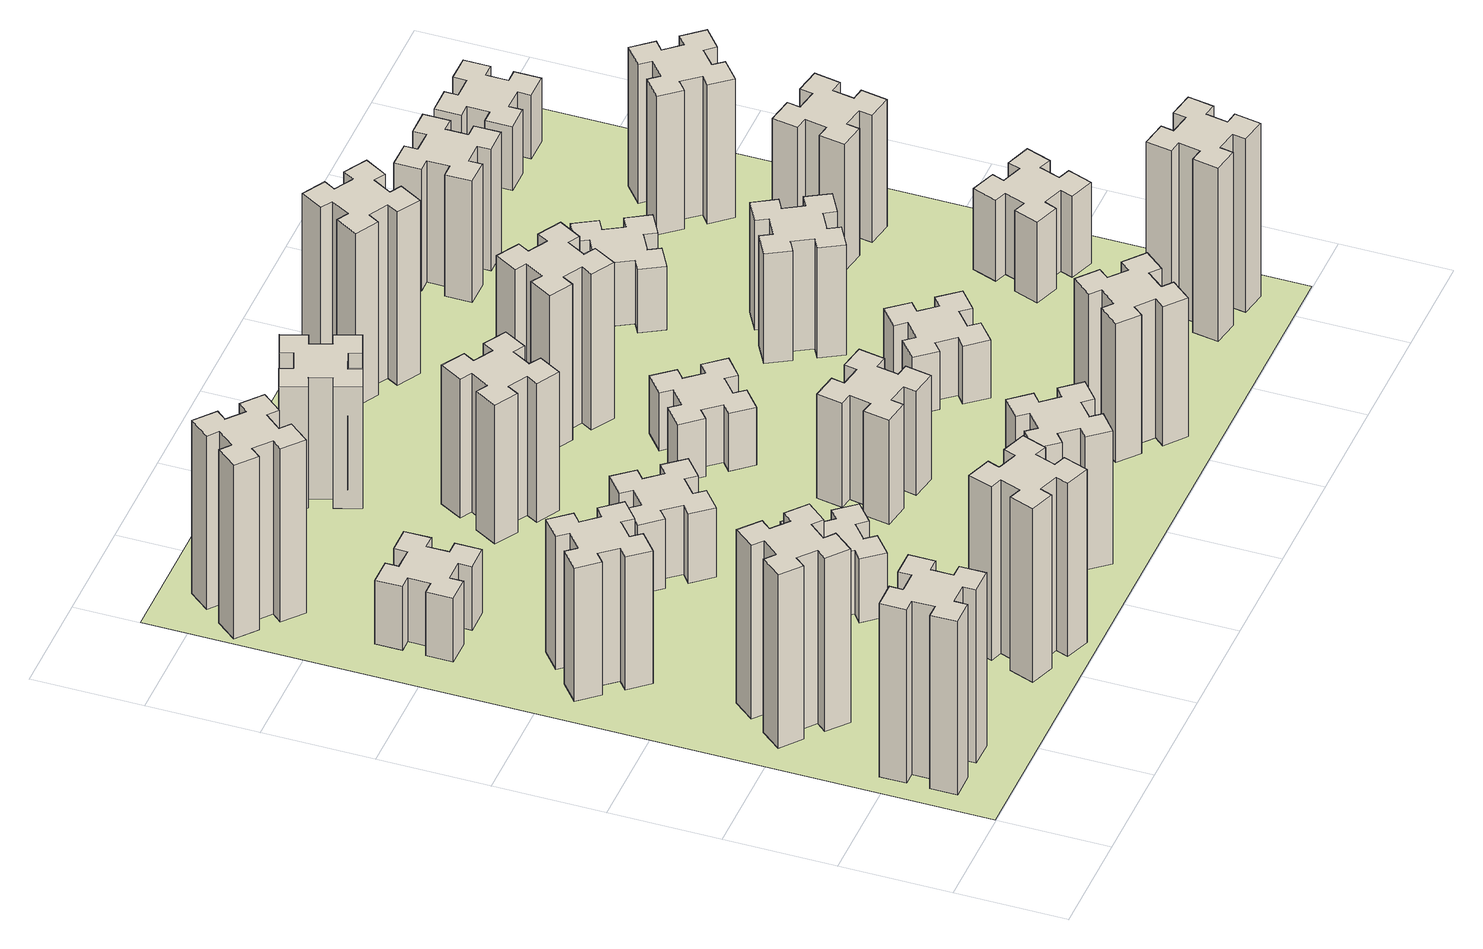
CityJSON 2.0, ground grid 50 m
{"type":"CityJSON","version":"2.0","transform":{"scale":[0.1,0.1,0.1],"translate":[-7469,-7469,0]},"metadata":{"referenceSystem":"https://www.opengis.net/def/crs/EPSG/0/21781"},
"CityObjects":{
"building1":{"type":"Building","attributes":{"class":"1000","function":"1000","usage":"1000","yearOfConstruction":2016,"roofType":"1000","measuredHeight":90,"storeysAboveGround":30,"storeysBelowGround":0},"geometry":[{"type":"Solid","lod":"1","boundaries":[[[[0,1,2,3,4,5,6,7,8,9,10,11,12,13,14,15,16,17,18,19]],[[17,16,20,21]],[[16,15,22,20]],[[15,14,23,22]],[[14,13,24,23]],[[13,12,25,24]],[[12,11,26,25]],[[11,10,27,26]],[[10,9,28,27]],[[9,8,29,28]],[[8,7,30,29]],[[7,6,31,30]],[[6,5,32,31]],[[5,4,33,32]],[[4,3,34,33]],[[3,2,35,34]],[[2,1,36,35]],[[1,0,37,36]],[[0,19,38,37]],[[19,18,39,38]],[[18,17,21,39]],[[24,25,26,27,28,29,30,31,32,33,34,35,36,37,38,39,21,20,22,23]]]]}]},
"building2":{"type":"Building","attributes":{"class":"1000","function":"1000","usage":"1000","yearOfConstruction":2016,"roofType":"1000","measuredHeight":90,"storeysAboveGround":30,"storeysBelowGround":0},"geometry":[{"type":"Solid","lod":"1","boundaries":[[[[40,41,42,43,44,45,46,47,48,49,50,51,52,53,54,55,56,57,58,59]],[[57,56,60,61]],[[56,55,62,60]],[[55,54,63,62]],[[54,53,64,63]],[[53,52,65,64]],[[52,51,66,65]],[[51,50,67,66]],[[50,49,68,67]],[[49,48,69,68]],[[48,47,70,69]],[[47,46,71,70]],[[46,45,72,71]],[[45,44,73,72]],[[44,43,74,73]],[[43,42,75,74]],[[42,41,76,75]],[[41,40,77,76]],[[40,59,78,77]],[[59,58,79,78]],[[58,57,61,79]],[[64,65,66,67,68,69,70,71,72,73,74,75,76,77,78,79,61,60,62,63]]]]}]},
"building3":{"type":"Building","attributes":{"class":"1000","function":"1000","usage":"1000","yearOfConstruction":2016,"roofType":"1000","measuredHeight":69,"storeysAboveGround":30,"storeysBelowGround":0},"geometry":[{"type":"Solid","lod":"1","boundaries":[[[[80,81,82,83,84,85,86,87,88,89,90,91,92,93,94,95,96,97,98,99]],[[97,96,100,101]],[[96,95,102,100]],[[95,94,103,102]],[[94,93,104,103]],[[93,92,105,104]],[[92,91,106,105]],[[91,90,107,106]],[[90,89,108,107]],[[89,88,109,108]],[[88,87,110,109]],[[87,86,111,110]],[[86,85,112,111]],[[85,84,113,112]],[[84,83,114,113]],[[83,82,115,114]],[[82,81,116,115]],[[81,80,117,116]],[[80,99,118,117]],[[99,98,119,118]],[[98,97,101,119]],[[104,105,106,107,108,109,110,111,112,113,114,115,116,117,118,119,101,100,102,103]]]]}]},
"building4":{"type":"Building","attributes":{"class":"1000","function":"1000","usage":"1000","yearOfConstruction":2016,"roofType":"1000","measuredHeight":33,"storeysAboveGround":30,"storeysBelowGround":0},"geometry":[{"type":"Solid","lod":"1","boundaries":[[[[120,121,122,123,124,125,126,127,128,129,130,131,132,133,134,135,136,137,138,139]],[[137,136,140,141]],[[136,135,142,140]],[[135,134,143,142]],[[134,133,144,143]],[[133,132,145,144]],[[132,131,146,145]],[[131,130,147,146]],[[130,129,148,147]],[[129,128,149,148]],[[128,127,150,149]],[[127,126,151,150]],[[126,125,152,151]],[[125,124,153,152]],[[124,123,154,153]],[[123,122,155,154]],[[122,121,156,155]],[[121,120,157,156]],[[120,139,158,157]],[[139,138,159,158]],[[138,137,141,159]],[[144,145,146,147,148,149,150,151,152,153,154,155,156,157,158,159,141,140,142,143]]]]}]},
"building5":{"type":"Building","attributes":{"class":"1000","function":"1000","usage":"1000","yearOfConstruction":2016,"roofType":"1000","measuredHeight":90,"storeysAboveGround":30,"storeysBelowGround":0},"geometry":[{"type":"Solid","lod":"1","boundaries":[[[[160,161,162,163,164,165,166,167,168,169,170,171,172,173,174,175,176,177,178,179]],[[177,176,180,181]],[[176,175,182,180]],[[175,174,183,182]],[[174,173,184,183]],[[173,172,185,184]],[[172,171,186,185]],[[171,170,187,186]],[[170,169,188,187]],[[169,168,189,188]],[[168,167,190,189]],[[167,166,191,190]],[[166,165,192,191]],[[165,164,193,192]],[[164,163,194,193]],[[163,162,195,194]],[[162,161,196,195]],[[161,160,197,196]],[[160,179,198,197]],[[179,178,199,198]],[[178,177,181,199]],[[184,185,186,187,188,189,190,191,192,193,194,195,196,197,198,199,181,180,182,183]]]]}]},
"building6":{"type":"Building","attributes":{"class":"1000","function":"1000","usage":"1000","yearOfConstruction":2016,"roofType":"1000","measuredHeight":90,"storeysAboveGround":30,"storeysBelowGround":0},"geometry":[{"type":"Solid","lod":"1","boundaries":[[[[200,201,202,203,204,205,206,207,208,209,210,211,212,213,214,215,216,217,218,219]],[[217,216,220,221]],[[216,215,222,220]],[[215,214,223,222]],[[214,213,224,223]],[[213,212,225,224]],[[212,211,226,225]],[[211,210,227,226]],[[210,209,228,227]],[[209,208,229,228]],[[208,207,230,229]],[[207,206,231,230]],[[206,205,232,231]],[[205,204,233,232]],[[204,203,234,233]],[[203,202,235,234]],[[202,201,236,235]],[[201,200,237,236]],[[200,219,238,237]],[[219,218,239,238]],[[218,217,221,239]],[[224,225,226,227,228,229,230,231,232,233,234,235,236,237,238,239,221,220,222,223]]]]}]},
"building7":{"type":"Building","attributes":{"class":"1000","function":"1000","usage":"1000","yearOfConstruction":2016,"roofType":"1000","measuredHeight":33,"storeysAboveGround":30,"storeysBelowGround":0},"geometry":[{"type":"Solid","lod":"1","boundaries":[[[[240,241,242,243,244,245,246,247,248,249,250,251,252,253,254,255,256,257,258,259]],[[257,256,260,261]],[[256,255,262,260]],[[255,254,263,262]],[[254,253,264,263]],[[253,252,265,264]],[[252,251,266,265]],[[251,250,267,266]],[[250,249,268,267]],[[249,248,269,268]],[[248,247,270,269]],[[247,246,271,270]],[[246,245,272,271]],[[245,244,273,272]],[[244,243,274,273]],[[243,242,275,274]],[[242,241,276,275]],[[241,240,277,276]],[[240,259,278,277]],[[259,258,279,278]],[[258,257,261,279]],[[264,265,266,267,268,269,270,271,272,273,274,275,276,277,278,279,261,260,262,263]]]]}]},
"building8":{"type":"Building","attributes":{"class":"1000","function":"1000","usage":"1000","yearOfConstruction":2016,"roofType":"1000","measuredHeight":36,"storeysAboveGround":30,"storeysBelowGround":0},"geometry":[{"type":"Solid","lod":"1","boundaries":[[[[280,281,282,283,284,285,286,287,288,289,290,291,292,293,294,295,296,297,298,299]],[[297,296,300,301]],[[296,295,302,300]],[[295,294,303,302]],[[294,293,304,303]],[[293,292,305,304]],[[292,291,306,305]],[[291,290,307,306]],[[290,289,308,307]],[[289,288,309,308]],[[288,287,310,309]],[[287,286,311,310]],[[286,285,312,311]],[[285,284,313,312]],[[284,283,314,313]],[[283,282,315,314]],[[282,281,316,315]],[[281,280,317,316]],[[280,299,318,317]],[[299,298,319,318]],[[298,297,301,319]],[[304,305,306,307,308,309,310,311,312,313,314,315,316,317,318,319,301,300,302,303]]]]}]},
"building9":{"type":"Building","attributes":{"class":"1000","function":"1000","usage":"1000","yearOfConstruction":2016,"roofType":"1000","measuredHeight":69,"storeysAboveGround":30,"storeysBelowGround":0},"geometry":[{"type":"Solid","lod":"1","boundaries":[[[[320,321,322,323,324,325,326,327,328,329,330,331,332,333,334,335,336,337,338,339]],[[337,336,340,341]],[[336,335,342,340]],[[335,334,343,342]],[[334,333,344,343]],[[333,332,345,344]],[[332,331,346,345]],[[331,330,347,346]],[[330,329,348,347]],[[329,328,349,348]],[[328,327,350,349]],[[327,326,351,350]],[[326,325,352,351]],[[325,324,353,352]],[[324,323,354,353]],[[323,322,355,354]],[[322,321,356,355]],[[321,320,357,356]],[[320,339,358,357]],[[339,338,359,358]],[[338,337,341,359]],[[344,345,346,347,348,349,350,351,352,353,354,355,356,357,358,359,341,340,342,343]]]]}]},
"building10":{"type":"Building","attributes":{"class":"1000","function":"1000","usage":"1000","yearOfConstruction":2016,"roofType":"1000","measuredHeight":72,"storeysAboveGround":30,"storeysBelowGround":0},"geometry":[{"type":"Solid","lod":"1","boundaries":[[[[360,361,362,363,364,365,366,367,368,369,370,371,372,373,374,375,376,377,378,379]],[[377,376,380,381]],[[376,375,382,380]],[[375,374,383,382]],[[374,373,384,383]],[[373,372,385,384]],[[372,371,386,385]],[[371,370,387,386]],[[370,369,388,387]],[[369,368,389,388]],[[368,367,390,389]],[[367,366,391,390]],[[366,365,392,391]],[[365,364,393,392]],[[364,363,394,393]],[[363,362,395,394]],[[362,361,396,395]],[[361,360,397,396]],[[360,379,398,397]],[[379,378,399,398]],[[378,377,381,399]],[[384,385,386,387,388,389,390,391,392,393,394,395,396,397,398,399,381,380,382,383]]]]}]},
"building11":{"type":"Building","attributes":{"class":"1000","function":"1000","usage":"1000","yearOfConstruction":2016,"roofType":"1000","measuredHeight":63,"storeysAboveGround":30,"storeysBelowGround":0},"geometry":[{"type":"Solid","lod":"1","boundaries":[[[[400,401,402,403,404,405,406,407,408,409,410,411,412,413,414,415,416,417,418,419]],[[417,416,420,421]],[[416,415,422,420]],[[415,414,423,422]],[[414,413,424,423]],[[413,412,425,424]],[[412,411,426,425]],[[411,410,427,426]],[[410,409,428,427]],[[409,408,429,428]],[[408,407,430,429]],[[407,406,431,430]],[[406,405,432,431]],[[405,404,433,432]],[[404,403,434,433]],[[403,402,435,434]],[[402,401,436,435]],[[401,400,437,436]],[[400,419,438,437]],[[419,418,439,438]],[[418,417,421,439]],[[424,425,426,427,428,429,430,431,432,433,434,435,436,437,438,439,421,420,422,423]]]]}]},
"building12":{"type":"Building","attributes":{"class":"1000","function":"1000","usage":"1000","yearOfConstruction":2016,"roofType":"1000","measuredHeight":54,"storeysAboveGround":30,"storeysBelowGround":0},"geometry":[{"type":"Solid","lod":"1","boundaries":[[[[440,441,442,443,444,445,446,447,448,449,450,451,452,453,454,455,456,457,458,459]],[[457,456,460,461]],[[456,455,462,460]],[[455,454,463,462]],[[454,453,464,463]],[[453,452,465,464]],[[452,451,466,465]],[[451,450,467,466]],[[450,449,468,467]],[[449,448,469,468]],[[448,447,470,469]],[[447,446,471,470]],[[446,445,472,471]],[[445,444,473,472]],[[444,443,474,473]],[[443,442,475,474]],[[442,441,476,475]],[[441,440,477,476]],[[440,459,478,477]],[[459,458,479,478]],[[458,457,461,479]],[[464,465,466,467,468,469,470,471,472,473,474,475,476,477,478,479,461,460,462,463]]]]}]},
"building13":{"type":"Building","attributes":{"class":"1000","function":"1000","usage":"1000","yearOfConstruction":2016,"roofType":"1000","measuredHeight":30,"storeysAboveGround":30,"storeysBelowGround":0},"geometry":[{"type":"Solid","lod":"1","boundaries":[[[[480,481,482,483,484,485,486,487,488,489,490,491,492,493,494,495,496,497,498,499]],[[497,496,500,501]],[[496,495,502,500]],[[495,494,503,502]],[[494,493,504,503]],[[493,492,505,504]],[[492,491,506,505]],[[491,490,507,506]],[[490,489,508,507]],[[489,488,509,508]],[[488,487,510,509]],[[487,486,511,510]],[[486,485,512,511]],[[485,484,513,512]],[[484,483,514,513]],[[483,482,515,514]],[[482,481,516,515]],[[481,480,517,516]],[[480,499,518,517]],[[499,498,519,518]],[[498,497,501,519]],[[504,505,506,507,508,509,510,511,512,513,514,515,516,517,518,519,501,500,502,503]]]]}]},
"building14":{"type":"Building","attributes":{"class":"1000","function":"1000","usage":"1000","yearOfConstruction":2016,"roofType":"1000","measuredHeight":81,"storeysAboveGround":30,"storeysBelowGround":0},"geometry":[{"type":"Solid","lod":"1","boundaries":[[[[520,521,522,523,524,525,526,527,528,529,530,531,532,533,534,535,536,537,538,539]],[[537,536,540,541]],[[536,535,542,540]],[[535,534,543,542]],[[534,533,544,543]],[[533,532,545,544]],[[532,531,546,545]],[[531,530,547,546]],[[530,529,548,547]],[[529,528,549,548]],[[528,527,550,549]],[[527,526,551,550]],[[526,525,552,551]],[[525,524,553,552]],[[524,523,554,553]],[[523,522,555,554]],[[522,521,556,555]],[[521,520,557,556]],[[520,539,558,557]],[[539,538,559,558]],[[538,537,541,559]],[[544,545,546,547,548,549,550,551,552,553,554,555,556,557,558,559,541,540,542,543]]]]}]},
"building15":{"type":"Building","attributes":{"class":"1000","function":"1000","usage":"1000","yearOfConstruction":2016,"roofType":"1000","measuredHeight":72,"storeysAboveGround":30,"storeysBelowGround":0},"geometry":[{"type":"Solid","lod":"1","boundaries":[[[[560,561,562,563,564,565,566,567,568,569,570,571,572,573,574,575,576,577,578,579]],[[577,576,580,581]],[[576,575,582,580]],[[575,574,583,582]],[[574,573,584,583]],[[573,572,585,584]],[[572,571,586,585]],[[571,570,587,586]],[[570,569,588,587]],[[569,568,589,588]],[[568,567,590,589]],[[567,566,591,590]],[[566,565,592,591]],[[565,564,593,592]],[[564,563,594,593]],[[563,562,595,594]],[[562,561,596,595]],[[561,560,597,596]],[[560,579,598,597]],[[579,578,599,598]],[[578,577,581,599]],[[584,585,586,587,588,589,590,591,592,593,594,595,596,597,598,599,581,580,582,583]]]]}]},
"building16":{"type":"Building","attributes":{"class":"1000","function":"1000","usage":"1000","yearOfConstruction":2016,"roofType":"1000","measuredHeight":90,"storeysAboveGround":30,"storeysBelowGround":0},"geometry":[{"type":"Solid","lod":"1","boundaries":[[[[600,601,602,603,604,605,606,607,608,609,610,611,612,613,614,615,616,617,618,619]],[[617,616,620,621]],[[616,615,622,620]],[[615,614,623,622]],[[614,613,624,623]],[[613,612,625,624]],[[612,611,626,625]],[[611,610,627,626]],[[610,609,628,627]],[[609,608,629,628]],[[608,607,630,629]],[[607,606,631,630]],[[606,605,632,631]],[[605,604,633,632]],[[604,603,634,633]],[[603,602,635,634]],[[602,601,636,635]],[[601,600,637,636]],[[600,619,638,637]],[[619,618,639,638]],[[618,617,621,639]],[[624,625,626,627,628,629,630,631,632,633,634,635,636,637,638,639,621,620,622,623]]]]}]},
"building17":{"type":"Building","attributes":{"class":"1000","function":"1000","usage":"1000","yearOfConstruction":2016,"roofType":"1000","measuredHeight":30,"storeysAboveGround":30,"storeysBelowGround":0},"geometry":[{"type":"Solid","lod":"1","boundaries":[[[[640,641,642,643,644,645,646,647,648,649,650,651,652,653,654,655,656,657,658,659]],[[657,656,660,661]],[[656,655,662,660]],[[655,654,663,662]],[[654,653,664,663]],[[653,652,665,664]],[[652,651,666,665]],[[651,650,667,666]],[[650,649,668,667]],[[649,648,669,668]],[[648,647,670,669]],[[647,646,671,670]],[[646,645,672,671]],[[645,644,673,672]],[[644,643,674,673]],[[643,642,675,674]],[[642,641,676,675]],[[641,640,677,676]],[[640,659,678,677]],[[659,658,679,678]],[[658,657,661,679]],[[664,665,666,667,668,669,670,671,672,673,674,675,676,677,678,679,661,660,662,663]]]]}]},
"building18":{"type":"Building","attributes":{"class":"1000","function":"1000","usage":"1000","yearOfConstruction":2016,"roofType":"1000","measuredHeight":57,"storeysAboveGround":30,"storeysBelowGround":0},"geometry":[{"type":"Solid","lod":"1","boundaries":[[[[680,681,682,683,684,685,686,687,688,689,690,691,692,693,694,695,696,697,698,699]],[[697,696,700,701]],[[696,695,702,700]],[[695,694,703,702]],[[694,693,704,703]],[[693,692,705,704]],[[692,691,706,705]],[[691,690,707,706]],[[690,689,708,707]],[[689,688,709,708]],[[688,687,710,709]],[[687,686,711,710]],[[686,685,712,711]],[[685,684,713,712]],[[684,683,714,713]],[[683,682,715,714]],[[682,681,716,715]],[[681,680,717,716]],[[680,699,718,717]],[[699,698,719,718]],[[698,697,701,719]],[[704,705,706,707,708,709,710,711,712,713,714,715,716,717,718,719,701,700,702,703]]]]}]},
"building19":{"type":"Building","attributes":{"class":"1000","function":"1000","usage":"1000","yearOfConstruction":2016,"roofType":"1000","measuredHeight":33,"storeysAboveGround":30,"storeysBelowGround":0},"geometry":[{"type":"Solid","lod":"1","boundaries":[[[[720,721,722,723,724,725,726,727,728,729,730,731,732,733,734,735,736,737,738,739]],[[737,736,740,741]],[[736,735,742,740]],[[735,734,743,742]],[[734,733,744,743]],[[733,732,745,744]],[[732,731,746,745]],[[731,730,747,746]],[[730,729,748,747]],[[729,728,749,748]],[[728,727,750,749]],[[727,726,751,750]],[[726,725,752,751]],[[725,724,753,752]],[[724,723,754,753]],[[723,722,755,754]],[[722,721,756,755]],[[721,720,757,756]],[[720,739,758,757]],[[739,738,759,758]],[[738,737,741,759]],[[744,745,746,747,748,749,750,751,752,753,754,755,756,757,758,759,741,740,742,743]]]]}]},
"building20":{"type":"Building","attributes":{"class":"1000","function":"1000","usage":"1000","yearOfConstruction":2016,"roofType":"1000","measuredHeight":90,"storeysAboveGround":30,"storeysBelowGround":0},"geometry":[{"type":"Solid","lod":"1","boundaries":[[[[760,761,762,763,764,765,766,767,768,769,770,771,772,773,774,775,776,777,778,779]],[[777,776,780,781]],[[776,775,782,780]],[[775,774,783,782]],[[774,773,784,783]],[[773,772,785,784]],[[772,771,786,785]],[[771,770,787,786]],[[770,769,788,787]],[[769,768,789,788]],[[768,767,790,789]],[[767,766,791,790]],[[766,765,792,791]],[[765,764,793,792]],[[764,763,794,793]],[[763,762,795,794]],[[762,761,796,795]],[[761,760,797,796]],[[760,779,798,797]],[[779,778,799,798]],[[778,777,781,799]],[[784,785,786,787,788,789,790,791,792,793,794,795,796,797,798,799,781,780,782,783]]]]}]},
"building21":{"type":"Building","attributes":{"class":"1000","function":"1000","usage":"1000","yearOfConstruction":2016,"roofType":"1000","measuredHeight":63,"storeysAboveGround":30,"storeysBelowGround":0},"geometry":[{"type":"Solid","lod":"1","boundaries":[[[[800,801,802,803,804,805,806,807,808,809,810,811,812,813,814,815,816,817,818,819]],[[817,816,820,821]],[[816,815,822,820]],[[815,814,823,822]],[[814,813,824,823]],[[813,812,825,824]],[[812,811,826,825]],[[811,810,827,826]],[[810,809,828,827]],[[809,808,829,828]],[[808,807,830,829]],[[807,806,831,830]],[[806,805,832,831]],[[805,804,833,832]],[[804,803,834,833]],[[803,802,835,834]],[[802,801,836,835]],[[801,800,837,836]],[[800,819,838,837]],[[819,818,839,838]],[[818,817,821,839]],[[824,825,826,827,828,829,830,831,832,833,834,835,836,837,838,839,821,820,822,823]]]]}]},
"building22":{"type":"Building","attributes":{"class":"1000","function":"1000","usage":"1000","yearOfConstruction":2016,"roofType":"1000","measuredHeight":42,"storeysAboveGround":30,"storeysBelowGround":0},"geometry":[{"type":"Solid","lod":"1","boundaries":[[[[840,841,842,843,844,845,846,847,848,849,850,851,852,853,854,855,856,857,858,859]],[[857,856,860,861]],[[856,855,862,860]],[[855,854,863,862]],[[854,853,864,863]],[[853,852,865,864]],[[852,851,866,865]],[[851,850,867,866]],[[850,849,868,867]],[[849,848,869,868]],[[848,847,870,869]],[[847,846,871,870]],[[846,845,872,871]],[[845,844,873,872]],[[844,843,874,873]],[[843,842,875,874]],[[842,841,876,875]],[[841,840,877,876]],[[840,859,878,877]],[[859,858,879,878]],[[858,857,861,879]],[[864,865,866,867,868,869,870,871,872,873,874,875,876,877,878,879,861,860,862,863]]]]}]},
"building23":{"type":"Building","attributes":{"class":"1000","function":"1000","usage":"1000","yearOfConstruction":2016,"roofType":"1000","measuredHeight":66,"storeysAboveGround":30,"storeysBelowGround":0},"geometry":[{"type":"Solid","lod":"1","boundaries":[[[[880,881,882,883,884,885,886,887,888,889,890,891,892,893,894,895,896,897,898,899]],[[897,896,900,901]],[[896,895,902,900]],[[895,894,903,902]],[[894,893,904,903]],[[893,892,905,904]],[[892,891,906,905]],[[891,890,907,906]],[[890,889,908,907]],[[889,888,909,908]],[[888,887,910,909]],[[887,886,911,910]],[[886,885,912,911]],[[885,884,913,912]],[[884,883,914,913]],[[883,882,915,914]],[[882,881,916,915]],[[881,880,917,916]],[[880,899,918,917]],[[899,898,919,918]],[[898,897,901,919]],[[904,905,906,907,908,909,910,911,912,913,914,915,916,917,918,919,901,900,902,903]]]]}]},
"building24":{"type":"Building","attributes":{"class":"1000","function":"1000","usage":"1000","yearOfConstruction":2016,"roofType":"1000","measuredHeight":72,"storeysAboveGround":30,"storeysBelowGround":0},"geometry":[{"type":"Solid","lod":"1","boundaries":[[[[920,921,922,923,924,925,926,927,928,929,930,931,932,933,934,935,936,937,938,939]],[[937,936,940,941]],[[936,935,942,940]],[[935,934,943,942]],[[934,933,944,943]],[[933,932,945,944]],[[932,931,946,945]],[[931,930,947,946]],[[930,929,948,947]],[[929,928,949,948]],[[928,927,950,949]],[[927,926,951,950]],[[926,925,952,951]],[[925,924,953,952]],[[924,923,954,953]],[[923,922,955,954]],[[922,921,956,955]],[[921,920,957,956]],[[920,939,958,957]],[[939,938,959,958]],[[938,937,941,959]],[[944,945,946,947,948,949,950,951,952,953,954,955,956,957,958,959,941,940,942,943]]]]}]},
"building25":{"type":"Building","attributes":{"class":"1000","function":"1000","usage":"1000","yearOfConstruction":2016,"roofType":"1000","measuredHeight":33,"storeysAboveGround":30,"storeysBelowGround":0},"geometry":[{"type":"Solid","lod":"1","boundaries":[[[[960,961,962,963,964,965,966,967,968,969,970,971,972,973,974,975,976,977,978,979]],[[977,976,980,981]],[[976,975,982,980]],[[975,974,983,982]],[[974,973,984,983]],[[973,972,985,984]],[[972,971,986,985]],[[971,970,987,986]],[[970,969,988,987]],[[969,968,989,988]],[[968,967,990,989]],[[967,966,991,990]],[[966,965,992,991]],[[965,964,993,992]],[[964,963,994,993]],[[963,962,995,994]],[[962,961,996,995]],[[961,960,997,996]],[[960,979,998,997]],[[979,978,999,998]],[[978,977,981,999]],[[984,985,986,987,988,989,990,991,992,993,994,995,996,997,998,999,981,980,982,983]]]]}]},
"landuse1":{"type":"LandUse","attributes":{"name":"plot1","function":"1010"},"geometry":[{"type":"MultiSurface","lod":"1","boundaries":[[[1000,1001,1002,1003]]]}]}
},
"vertices":[
[165,425,0],[165,325,0],[105,325,0],[105,205,0],[225,205,0],[225,265,0],[325,265,0],[325,205,0],[445,205,0],[445,325,0],[385,325,0],[385,425,0],[445,425,0],[445,545,0],[325,545,0],[325,485,0],[225,485,0],[225,545,0],[105,545,0],[105,425,0],[225,485,900],[225,545,900],[325,485,900],[325,545,900],[445,545,900],[445,425,900],[385,425,900],[385,325,900],[445,325,900],[445,205,900],[325,205,900],[325,265,900],[225,265,900],[225,205,900],[105,205,900],[105,325,900],[165,325,900],[165,425,900],[105,425,900],[105,545,900],
[484,1067,0],[408,1132,0],[446,1178,0],[354,1255,0],[277,1163,0],[323,1124,0],[259,1048,0],[213,1086,0],[136,994,0],[228,917,0],[266,963,0],[343,899,0],[304,853,0],[396,776,0],[473,868,0],[427,906,0],[492,983,0],[538,944,0],[615,1036,0],[523,1113,0],[492,983,900],[538,944,900],[427,906,900],[473,868,900],[396,776,900],[304,853,900],[343,899,900],[266,963,900],[228,917,900],[136,994,900],[213,1086,900],[259,1048,900],[323,1124,900],[277,1163,900],[354,1255,900],[446,1178,900],[408,1132,900],[484,1067,900],[523,1113,900],[615,1036,900],
[492,1888,0],[427,1964,0],[473,2003,0],[396,2095,0],[304,2018,0],[343,1972,0],[266,1907,0],[228,1953,0],[136,1876,0],[213,1784,0],[259,1823,0],[323,1746,0],[277,1708,0],[354,1616,0],[446,1693,0],[408,1739,0],[484,1803,0],[523,1757,0],[615,1834,0],[538,1926,0],[484,1803,690],[523,1757,690],[408,1739,690],[446,1693,690],[354,1616,690],[277,1708,690],[323,1746,690],[259,1823,690],[213,1784,690],[136,1876,690],[228,1953,690],[266,1907,690],[343,1972,690],[304,2018,690],[396,2095,690],[473,2003,690],[427,1964,690],[492,1888,690],[538,1926,690],[615,1834,690],
[485,2545,0],[485,2645,0],[545,2645,0],[545,2765,0],[425,2765,0],[425,2705,0],[325,2705,0],[325,2765,0],[205,2765,0],[205,2645,0],[265,2645,0],[265,2545,0],[205,2545,0],[205,2425,0],[325,2425,0],[325,2485,0],[425,2485,0],[425,2425,0],[545,2425,0],[545,2545,0],[425,2485,330],[425,2425,330],[325,2485,330],[325,2425,330],[205,2425,330],[205,2545,330],[265,2545,330],[265,2645,330],[205,2645,330],[205,2765,330],[325,2765,330],[325,2705,330],[425,2705,330],[425,2765,330],[545,2765,330],[545,2645,330],[485,2645,330],[485,2545,330],[545,2545,330],[545,2425,330],
[1029,360,0],[995,266,0],[939,287,0],[897,174,0],[1010,133,0],[1031,189,0],[1125,155,0],[1104,99,0],[1217,57,0],[1258,170,0],[1202,191,0],[1236,285,0],[1292,264,0],[1333,377,0],[1220,418,0],[1200,362,0],[1106,396,0],[1127,452,0],[1014,493,0],[973,380,0],[1106,396,900],[1127,452,900],[1200,362,900],[1220,418,900],[1333,377,900],[1292,264,900],[1236,285,900],[1202,191,900],[1258,170,900],[1217,57,900],[1104,99,900],[1125,155,900],[1031,189,900],[1010,133,900],[897,174,900],[939,287,900],[995,266,900],[1029,360,900],[973,380,900],[1014,493,900],
[384,3387,0],[308,3452,0],[346,3498,0],[254,3575,0],[177,3483,0],[223,3444,0],[159,3368,0],[113,3406,0],[36,3314,0],[128,3237,0],[166,3283,0],[243,3219,0],[204,3173,0],[296,3096,0],[373,3188,0],[327,3226,0],[392,3303,0],[438,3264,0],[515,3356,0],[423,3433,0],[392,3303,900],[438,3264,900],[327,3226,900],[373,3188,900],[296,3096,900],[204,3173,900],[243,3219,900],[166,3283,900],[128,3237,900],[36,3314,900],[113,3406,900],[159,3368,900],[223,3444,900],[177,3483,900],[254,3575,900],[346,3498,900],[308,3452,900],[384,3387,900],[423,3433,900],[515,3356,900],
[1148,999,0],[1224,1063,0],[1263,1017,0],[1355,1094,0],[1278,1186,0],[1232,1148,0],[1167,1224,0],[1213,1263,0],[1136,1355,0],[1044,1278,0],[1083,1232,0],[1006,1167,0],[968,1213,0],[876,1136,0],[953,1044,0],[999,1083,0],[1063,1006,0],[1017,968,0],[1094,876,0],[1186,953,0],[1063,1006,330],[1017,968,330],[999,1083,330],[953,1044,330],[876,1136,330],[968,1213,330],[1006,1167,330],[1083,1232,330],[1044,1278,330],[1136,1355,330],[1213,1263,330],[1167,1224,330],[1232,1148,330],[1278,1186,330],[1355,1094,330],[1263,1017,330],[1224,1063,330],[1148,999,330],[1186,953,330],[1094,876,330],
[1083,1972,0],[1006,1907,0],[968,1953,0],[876,1876,0],[953,1784,0],[999,1823,0],[1063,1746,0],[1017,1708,0],[1094,1616,0],[1186,1693,0],[1148,1739,0],[1224,1803,0],[1263,1757,0],[1355,1834,0],[1278,1926,0],[1232,1888,0],[1167,1964,0],[1213,2003,0],[1136,2095,0],[1044,2018,0],[1167,1964,360],[1213,2003,360],[1232,1888,360],[1278,1926,360],[1355,1834,360],[1263,1757,360],[1224,1803,360],[1148,1739,360],[1186,1693,360],[1094,1616,360],[1017,1708,360],[1063,1746,360],[999,1823,360],[953,1784,360],[876,1876,360],[968,1953,360],[1006,1907,360],[1083,1972,360],[1044,2018,360],[1136,2095,360],
[1639,343,0],[1703,266,0],[1657,228,0],[1734,136,0],[1826,213,0],[1788,259,0],[1864,323,0],[1903,277,0],[1995,354,0],[1918,446,0],[1872,408,0],[1807,484,0],[1853,523,0],[1776,615,0],[1684,538,0],[1723,492,0],[1646,427,0],[1608,473,0],[1516,396,0],[1593,304,0],[1646,427,690],[1608,473,690],[1723,492,690],[1684,538,690],[1776,615,690],[1853,523,690],[1807,484,690],[1872,408,690],[1918,446,690],[1995,354,690],[1903,277,690],[1864,323,690],[1788,259,690],[1826,213,690],[1734,136,690],[1657,228,690],[1703,266,690],[1639,343,690],[1593,304,690],[1516,396,690],
[1314,2666,0],[1227,2716,0],[1257,2768,0],[1153,2828,0],[1093,2724,0],[1145,2694,0],[1095,2607,0],[1043,2637,0],[983,2533,0],[1087,2473,0],[1117,2525,0],[1204,2475,0],[1174,2423,0],[1278,2363,0],[1338,2467,0],[1286,2497,0],[1336,2584,0],[1388,2554,0],[1448,2658,0],[1344,2718,0],[1336,2584,720],[1388,2554,720],[1286,2497,720],[1338,2467,720],[1278,2363,720],[1174,2423,720],[1204,2475,720],[1117,2525,720],[1087,2473,720],[983,2533,720],[1043,2637,720],[1095,2607,720],[1145,2694,720],[1093,2724,720],[1153,2828,720],[1257,2768,720],[1227,2716,720],[1314,2666,720],[1344,2718,720],[1448,2658,720],
[1125,3456,0],[1031,3422,0],[1010,3478,0],[897,3437,0],[939,3324,0],[995,3345,0],[1029,3251,0],[973,3230,0],[1014,3117,0],[1127,3159,0],[1106,3215,0],[1200,3249,0],[1220,3193,0],[1333,3234,0],[1292,3347,0],[1236,3326,0],[1202,3420,0],[1258,3440,0],[1217,3553,0],[1104,3512,0],[1202,3420,630],[1258,3440,630],[1236,3326,630],[1292,3347,630],[1333,3234,630],[1220,3193,630],[1200,3249,630],[1106,3215,630],[1127,3159,630],[1014,3117,630],[973,3230,630],[1029,3251,630],[995,3345,630],[939,3324,630],[897,3437,630],[1010,3478,630],[1031,3422,630],[1125,3456,630],[1104,3512,630],[1217,3553,630],
[1955,1147,0],[1972,1245,0],[2031,1235,0],[2052,1353,0],[1934,1374,0],[1924,1315,0],[1825,1332,0],[1836,1391,0],[1717,1412,0],[1697,1294,0],[1756,1284,0],[1738,1185,0],[1679,1196,0],[1658,1077,0],[1777,1057,0],[1787,1116,0],[1885,1098,0],[1875,1039,0],[1993,1018,0],[2014,1137,0],[1885,1098,540],[1875,1039,540],[1787,1116,540],[1777,1057,540],[1658,1077,540],[1679,1196,540],[1738,1185,540],[1756,1284,540],[1697,1294,540],[1717,1412,540],[1836,1391,540],[1825,1332,540],[1924,1315,540],[1934,1374,540],[2052,1353,540],[2031,1235,540],[1972,1245,540],[1955,1147,540],[2014,1137,540],[1993,1018,540],
[1972,1988,0],[1907,2064,0],[1953,2103,0],[1876,2195,0],[1784,2118,0],[1823,2072,0],[1746,2007,0],[1708,2053,0],[1616,1976,0],[1693,1884,0],[1739,1923,0],[1803,1846,0],[1757,1808,0],[1834,1716,0],[1926,1793,0],[1888,1839,0],[1964,1903,0],[2003,1857,0],[2095,1934,0],[2018,2026,0],[1964,1903,300],[2003,1857,300],[1888,1839,300],[1926,1793,300],[1834,1716,300],[1757,1808,300],[1803,1846,300],[1739,1923,300],[1693,1884,300],[1616,1976,300],[1708,2053,300],[1746,2007,300],[1823,2072,300],[1784,2118,300],[1876,2195,300],[1953,2103,300],[1907,2064,300],[1972,1988,300],[2018,2026,300],[2095,1934,300],
[1926,2497,0],[1976,2584,0],[2028,2554,0],[2088,2658,0],[1984,2718,0],[1954,2666,0],[1867,2716,0],[1897,2768,0],[1793,2828,0],[1733,2724,0],[1785,2694,0],[1735,2607,0],[1683,2637,0],[1623,2533,0],[1727,2473,0],[1757,2525,0],[1844,2475,0],[1814,2423,0],[1918,2363,0],[1978,2467,0],[1844,2475,810],[1814,2423,810],[1757,2525,810],[1727,2473,810],[1623,2533,810],[1683,2637,810],[1735,2607,810],[1785,2694,810],[1733,2724,810],[1793,2828,810],[1897,2768,810],[1867,2716,810],[1954,2666,810],[1984,2718,810],[2088,2658,810],[2028,2554,810],[1976,2584,810],[1926,2497,810],[1978,2467,810],[1918,2363,810],
[2486,323,0],[2563,259,0],[2524,213,0],[2616,136,0],[2693,228,0],[2647,266,0],[2712,343,0],[2758,304,0],[2835,396,0],[2743,473,0],[2704,427,0],[2628,492,0],[2666,538,0],[2574,615,0],[2497,523,0],[2543,484,0],[2479,408,0],[2433,446,0],[2356,354,0],[2448,277,0],[2479,408,720],[2433,446,720],[2543,484,720],[2497,523,720],[2574,615,720],[2666,538,720],[2628,492,720],[2704,427,720],[2743,473,720],[2835,396,720],[2758,304,720],[2712,343,720],[2647,266,720],[2693,228,720],[2616,136,720],[2524,213,720],[2563,259,720],[2486,323,720],[2448,277,720],[2356,354,720],
[1757,3365,0],[1844,3315,0],[1814,3263,0],[1918,3203,0],[1978,3307,0],[1926,3337,0],[1976,3424,0],[2028,3394,0],[2088,3498,0],[1984,3558,0],[1954,3506,0],[1867,3556,0],[1897,3608,0],[1793,3668,0],[1733,3564,0],[1785,3534,0],[1735,3447,0],[1683,3477,0],[1623,3373,0],[1727,3313,0],[1735,3447,900],[1683,3477,900],[1785,3534,900],[1733,3564,900],[1793,3668,900],[1897,3608,900],[1867,3556,900],[1954,3506,900],[1984,3558,900],[2088,3498,900],[2028,3394,900],[1976,3424,900],[1926,3337,900],[1978,3307,900],[1918,3203,900],[1814,3263,900],[1844,3315,900],[1757,3365,900],[1727,3313,900],[1623,3373,900],
[2628,1099,0],[2704,1163,0],[2743,1117,0],[2835,1194,0],[2758,1286,0],[2712,1248,0],[2647,1324,0],[2693,1363,0],[2616,1455,0],[2524,1378,0],[2563,1332,0],[2486,1267,0],[2448,1313,0],[2356,1236,0],[2433,1144,0],[2479,1183,0],[2543,1106,0],[2497,1068,0],[2574,976,0],[2666,1053,0],[2543,1106,300],[2497,1068,300],[2479,1183,300],[2433,1144,300],[2356,1236,300],[2448,1313,300],[2486,1267,300],[2563,1332,300],[2524,1378,300],[2616,1455,300],[2693,1363,300],[2647,1324,300],[2712,1248,300],[2758,1286,300],[2835,1194,300],[2743,1117,300],[2704,1163,300],[2628,1099,300],[2666,1053,300],[2574,976,300],
[2684,1976,0],[2597,1926,0],[2567,1978,0],[2463,1918,0],[2523,1814,0],[2575,1844,0],[2625,1757,0],[2573,1727,0],[2633,1623,0],[2737,1683,0],[2707,1735,0],[2794,1785,0],[2824,1733,0],[2928,1793,0],[2868,1897,0],[2816,1867,0],[2766,1954,0],[2818,1984,0],[2758,2088,0],[2654,2028,0],[2766,1954,570],[2818,1984,570],[2816,1867,570],[2868,1897,570],[2928,1793,570],[2824,1733,570],[2794,1785,570],[2707,1735,570],[2737,1683,570],[2633,1623,570],[2573,1727,570],[2625,1757,570],[2575,1844,570],[2523,1814,570],[2463,1918,570],[2567,1978,570],[2597,1926,570],[2684,1976,570],[2654,2028,570],[2758,2088,570],
[2475,2584,0],[2525,2497,0],[2473,2467,0],[2533,2363,0],[2637,2423,0],[2607,2475,0],[2694,2525,0],[2724,2473,0],[2828,2533,0],[2768,2637,0],[2716,2607,0],[2666,2694,0],[2718,2724,0],[2658,2828,0],[2554,2768,0],[2584,2716,0],[2497,2666,0],[2467,2718,0],[2363,2658,0],[2423,2554,0],[2497,2666,330],[2467,2718,330],[2584,2716,330],[2554,2768,330],[2658,2828,330],[2718,2724,330],[2666,2694,330],[2716,2607,330],[2768,2637,330],[2828,2533,330],[2724,2473,330],[2694,2525,330],[2607,2475,330],[2637,2423,330],[2533,2363,330],[2473,2467,330],[2525,2497,330],[2475,2584,330],[2423,2554,330],[2363,2658,330],
[3504,475,0],[3405,492,0],[3416,551,0],[3297,572,0],[3277,454,0],[3336,444,0],[3318,345,0],[3259,356,0],[3238,237,0],[3357,217,0],[3367,276,0],[3465,258,0],[3455,199,0],[3573,178,0],[3594,297,0],[3535,307,0],[3552,405,0],[3611,395,0],[3632,513,0],[3514,534,0],[3552,405,900],[3611,395,900],[3535,307,900],[3594,297,900],[3573,178,900],[3455,199,900],[3465,258,900],[3367,276,900],[3357,217,900],[3238,237,900],[3259,356,900],[3318,345,900],[3336,444,900],[3277,454,900],[3297,572,900],[3416,551,900],[3405,492,900],[3504,475,900],[3514,534,900],[3632,513,900],
[2645,3445,0],[2545,3445,0],[2545,3505,0],[2425,3505,0],[2425,3385,0],[2485,3385,0],[2485,3285,0],[2425,3285,0],[2425,3165,0],[2545,3165,0],[2545,3225,0],[2645,3225,0],[2645,3165,0],[2765,3165,0],[2765,3285,0],[2705,3285,0],[2705,3385,0],[2765,3385,0],[2765,3505,0],[2645,3505,0],[2705,3385,630],[2765,3385,630],[2705,3285,630],[2765,3285,630],[2765,3165,630],[2645,3165,630],[2645,3225,630],[2545,3225,630],[2545,3165,630],[2425,3165,630],[2425,3285,630],[2485,3285,630],[2485,3385,630],[2425,3385,630],[2425,3505,630],[2545,3505,630],[2545,3445,630],[2645,3445,630],[2645,3505,630],[2765,3505,630],
[3351,1029,0],[3445,995,0],[3424,939,0],[3537,897,0],[3578,1010,0],[3522,1031,0],[3556,1125,0],[3612,1104,0],[3653,1217,0],[3540,1258,0],[3520,1202,0],[3426,1236,0],[3447,1292,0],[3334,1333,0],[3293,1220,0],[3349,1200,0],[3315,1106,0],[3259,1127,0],[3217,1014,0],[3330,973,0],[3315,1106,420],[3259,1127,420],[3349,1200,420],[3293,1220,420],[3334,1333,420],[3447,1292,420],[3426,1236,420],[3520,1202,420],[3540,1258,420],[3653,1217,420],[3612,1104,420],[3556,1125,420],[3522,1031,420],[3578,1010,420],[3537,897,420],[3424,939,420],[3445,995,420],[3351,1029,420],[3330,973,420],[3217,1014,420],
[3267,1856,0],[3365,1838,0],[3355,1779,0],[3473,1758,0],[3494,1877,0],[3435,1887,0],[3452,1985,0],[3511,1975,0],[3532,2093,0],[3414,2114,0],[3404,2055,0],[3305,2072,0],[3316,2131,0],[3197,2152,0],[3177,2034,0],[3236,2024,0],[3218,1925,0],[3159,1936,0],[3138,1817,0],[3257,1797,0],[3218,1925,660],[3159,1936,660],[3236,2024,660],[3177,2034,660],[3197,2152,660],[3316,2131,660],[3305,2072,660],[3404,2055,660],[3414,2114,660],[3532,2093,660],[3511,1975,660],[3452,1985,660],[3435,1887,660],[3494,1877,660],[3473,1758,660],[3355,1779,660],[3365,1838,660],[3267,1856,660],[3257,1797,660],[3138,1817,660],
[3219,2563,0],[3283,2486,0],[3237,2448,0],[3314,2356,0],[3406,2433,0],[3368,2479,0],[3444,2543,0],[3483,2497,0],[3575,2574,0],[3498,2666,0],[3452,2628,0],[3387,2704,0],[3433,2743,0],[3356,2835,0],[3264,2758,0],[3303,2712,0],[3226,2647,0],[3188,2693,0],[3096,2616,0],[3173,2524,0],[3226,2647,720],[3188,2693,720],[3303,2712,720],[3264,2758,720],[3356,2835,720],[3433,2743,720],[3387,2704,720],[3452,2628,720],[3498,2666,720],[3575,2574,720],[3483,2497,720],[3444,2543,720],[3368,2479,720],[3406,2433,720],[3314,2356,720],[3237,2448,720],[3283,2486,720],[3219,2563,720],[3173,2524,720],[3096,2616,720],
[3285,3325,0],[3385,3325,0],[3385,3265,0],[3505,3265,0],[3505,3385,0],[3445,3385,0],[3445,3485,0],[3505,3485,0],[3505,3605,0],[3385,3605,0],[3385,3545,0],[3285,3545,0],[3285,3605,0],[3165,3605,0],[3165,3485,0],[3225,3485,0],[3225,3385,0],[3165,3385,0],[3165,3265,0],[3285,3265,0],[3225,3385,330],[3165,3385,330],[3225,3485,330],[3165,3485,330],[3165,3605,330],[3285,3605,330],[3285,3545,330],[3385,3545,330],[3385,3605,330],[3505,3605,330],[3505,3485,330],[3445,3485,330],[3445,3385,330],[3505,3385,330],[3505,3265,330],[3385,3265,330],[3385,3325,330],[3285,3325,330],[3285,3265,330],[3165,3265,330],
[5,3705,0],[3705,3705,0],[3705,5,0],[5,5,0]
]}
